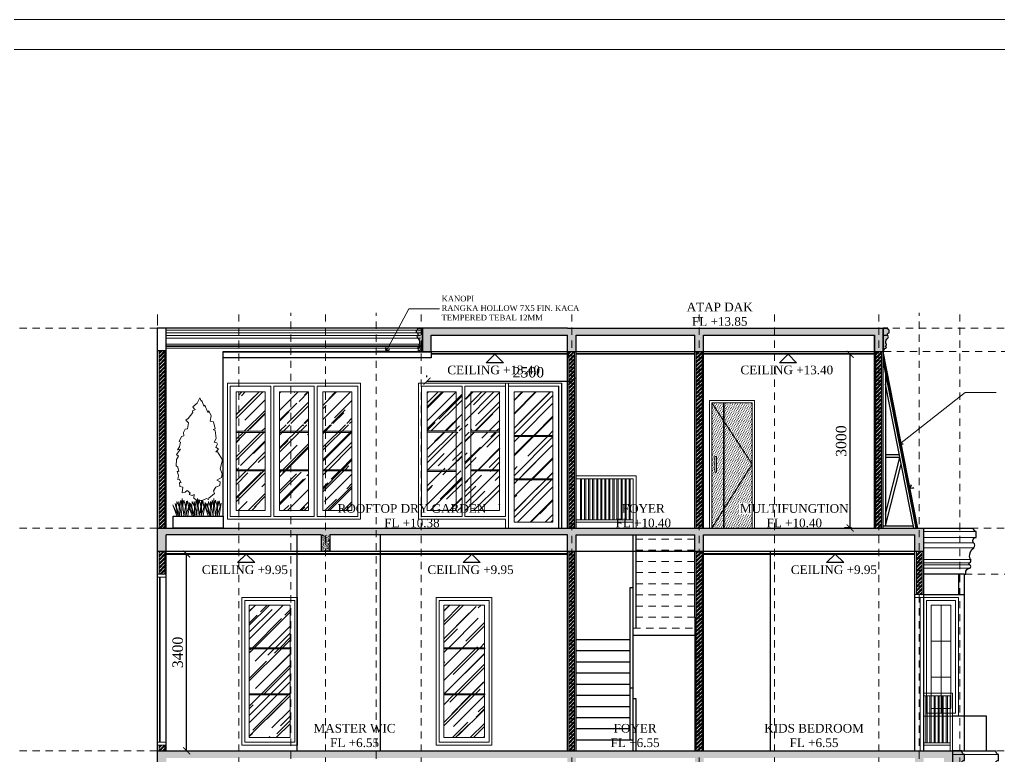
# Model space of a CAD drawing. Header units: millimetres. Extents: x -9564 to 494436, y -140371 to 4257.
# Drawn here: x 439.18 to 456.1, y 118.13 to 130.85 of the extents above; entities that cross this region are included whole.
import ezdxf
from ezdxf.enums import TextEntityAlignment as Align

# ---------------------------------------------------------------- set-up
doc = ezdxf.new("R2010")
doc.units = ezdxf.units.MM
doc.header["$MEASUREMENT"] = 0
for name, pattern in [('DASHED2', [0.375, 0.25, -0.125]), ('HIDDEN2', [0.1875, 0.125, -0.0625]), ('SLD-Solid', [0])]:
    doc.linetypes.add(name, pattern=pattern)
doc.layers.get('DEFPOINTS').update_dxf_attribs({"lineweight": 18})
for name, color, linetype, lineweight in [('09-Arsiran', 8, 'Continuous', 5), ('8', 8, 'Continuous', 5), ('AS', 8, 'HIDDEN2', 5), ('DIM', 1, 'Continuous', 5), ('Dimensi', 252, 'Continuous', 9), ('DINDING', 1, 'Continuous', 20), ('DOOR OPENING', 4, 'SLD-Solid', 5), ('Door Window', 1, 'Continuous', 9), ('LEGEND', 1, 'DASHED2', 50), ('XR-KOP A3_MOZART$0$A-TXTKOP', 3, 'Continuous', 5), ('XR-KOP A3_MOZART$0$KOP-A1$0$A-GRSKOP', 1, 'Continuous', 5)]:
    doc.layers.add(name, color=color, linetype=linetype, lineweight=lineweight)
doc.layers.add('garis tipis', color=251, linetype='Continuous')
doc.layers.add('TEXT', color=4, linetype='Continuous')
doc.styles.add('HAND', font='ROMAND.SHX', dxfattribs={"width": 0.8, "height": 250})
doc.styles.add('style1', font='times.ttf', dxfattribs={"height": 0.15})
doc.styles.add('style2', font='times.ttf', dxfattribs={"height": 0.18})
doc.styles.add('XR-KOP A3_MOZART$0$ROMAND', font='romand.shx', dxfattribs={"height": 2, "bigfont": 'bigfont.shx'})
doc.dimstyles.new('ISO-25', dxfattribs={"dimtxt": 0.18, "dimasz": 0.12, "dimexe": 0.1, "dimexo": 0.1, "dimgap": 0.0625, "dimtad": 1, "dimtoh": 1, "dimdec": 0, "dimlfac": 1000, "dimtxsty": 'style2', "dimblk": 'ARCHTICK', "dimcen": 0.15, "dimclrd": 1, "dimclre": 1, "dimclrt": 4, "dimadec": 0, "dimazin": 0, "dimtfac": 1, "dimtdec": 0, "dimtmove": 0, "dimatfit": 3, "dimldrblk": 'OBLIQUE', "dimfxl": 1, "dimarcsym": 0})
pattern_1 = [(95, (344.142103, -113.989553), (0.02801893, 0.023510676), [0.00381, -0.04191]), (40, (344.142103, -113.989553), (-0.0320036906, 0.022035346), [0.003048, -0.033528117]), (145.451445, (344.144438, -113.987594), (-0.0039847595, 0.0455460204), [0.003238002, -0.035618049]), (91.1842, (344.13492, -113.98237), (0.044282049, 0.032390683), [0.005715, -0.062865]), (141.635558, (344.13861, -113.97967), (-0.001417323, 0.068565353), [0.004857005, -0.053427122]), (36.18415, (344.13492, -113.98237), (-0.001417323, 0.068565353), [0.004571993, -0.050291946]), (66, (344.140307, -113.980573), (0.035903996, 0.00697903), [0.00381, -0.04191]), (11, (344.140307, -113.980573), (-0.017307985, 0.0347882386), [0.003048, -0.033528]), (116.451445, (344.1433, -113.97999), (0.0185960104, 0.0417672685), [0.003238002, -0.0356179875]), (82.5, (344.142103, -113.989553), (-0.0115210938, 0.0123946827), [0, -0.0331216, 0, -0.034036, 0, -0.033655]), (52.5, (344.142103, -113.989553), (-0.0047179455, 0.0236174), [0, -0.0194056, 0, -0.0323596, 0, -0.012827]), (12.5, (344.134093, -113.997564), (0.0199855726, 0.0183652391), [0, -0.0127, 0, -0.039624, 0, -0.052578]), (2.5, (344.1305, -114.001156), (0.017352781, 0.0245444786), [0, -0.01651, 0, -0.0263144, 0, -0.037338])]

# ---------------------------------------------------------------- blocks, each defined once
blk = doc.blocks.new('hsdh')
at = {"layer": 'XR-KOP A3_MOZART$0$KOP-A1$0$A-GRSKOP', "color": 0, "linetype": 'Continuous', "lineweight": 5}
blk.add_lwpolyline([(145480, 82601), (107945, 82601), (107945, 56197), (145480, 56197)], close=True, dxfattribs=at)
at = {"layer": 'XR-KOP A3_MOZART$0$KOP-A1$0$A-GRSKOP', "color": 5, "linetype": 'Continuous', "lineweight": 5}
blk.add_lwpolyline([(145017, 82138), (108409, 82138), (108409, 56660), (145017, 56660)], close=True, dxfattribs=at)
blk = doc.blocks.new('lis atas')
at = {"true_color": 0x636466}
h = blk.add_hatch(color=251, dxfattribs=at)
h.dxf.hatch_style = 1
h.paths.add_polyline_path([(90.703, 140.132), (90.716, 140.132), (90.716, 140.147, -0.36498), (90.749, 140.187, 0.74874), (90.75, 140.215, -0.675931), (90.749, 140.231, 0.42987), (90.759, 140.26, -0.123299), (90.749, 140.283, -0.24485), (90.786, 140.361, 0.438632), (90.784, 140.404, -0.621787), (90.806, 140.451), (90.806, 140.501, -0.319918), (90.782, 140.532), (90.703, 140.532)])
blk.add_lwpolyline([(90.703, 140.132), (90.716, 140.132), (90.716, 140.147, -0.36498), (90.749, 140.187, 0.741922), (90.75, 140.214, -0.66528), (90.749, 140.231, 0.438756), (90.759, 140.26, -0.123299), (90.749, 140.283, -0.24485), (90.786, 140.361, 0.438632), (90.784, 140.404, -0.621787), (90.806, 140.451), (90.806, 140.501, -0.319918), (90.782, 140.532), (90.703, 140.532)], format="xyb", close=True)
blk = doc.blocks.new('_ArchTick')
at = {"color": 0, "linetype": 'ByBlock', "const_width": 0.15}
blk.add_lwpolyline([(-0.5, -0.5), (0.5, 0.5)], dxfattribs=at)
blk = doc.blocks.new('*D193')
at = {"color": 1, "lineweight": -2, "transparency": 16777216}
for p, q in [((676.697, 167.301), (676.574, 167.301)), ((676.674, 164.301), (676.674, 167.301)), ((676.697, 164.301), (676.574, 164.301))]:
    blk.add_line(p, q, dxfattribs=at)
at = {"layer": 'DEFPOINTS', "color": 0, "transparency": 16777216}
for p in [(676.674, 167.301), (676.797, 167.301), (676.797, 164.301)]:
    blk.add_point(p, dxfattribs=at)
at = {"color": 1, "lineweight": -2, "transparency": 16777216, "xscale": 0.12, "yscale": 0.12, "zscale": 0.12}
for p, rotation in [((676.674, 167.301), 90), ((676.674, 164.301), 270)]:
    blk.add_blockref('_ArchTick', p, dxfattribs=dict(at, rotation=rotation))
at = {"color": 4, "transparency": 16777216, "insert": (676.52, 165.801), "char_height": 0.18, "attachment_point": 5, "rotation": 90, "style": 'style2'}
blk.add_mtext('3000', dxfattribs=at)
blk = doc.blocks.new('_Oblique')
at = {"color": 0, "linetype": 'ByBlock', "lineweight": -2}
blk.add_line((-0.5, -0.5), (0.5, 0.5), dxfattribs=at)
blk = doc.blocks.new('*D197')
at = {"color": 1, "lineweight": -2, "transparency": 16777216}
for p, q in [((662.235, 167.751), (661.647, 167.751)), ((661.747, 164.301), (661.747, 167.751)), ((662.235, 164.301), (661.647, 164.301))]:
    blk.add_line(p, q, dxfattribs=at)
at = {"layer": 'DEFPOINTS', "color": 0, "transparency": 16777216}
for p in [(661.747, 167.751), (662.335, 167.751), (662.335, 164.301)]:
    blk.add_point(p, dxfattribs=at)
at = {"color": 1, "lineweight": -2, "transparency": 16777216, "xscale": 0.12, "yscale": 0.12, "zscale": 0.12}
for p, rotation in [((661.747, 167.751), 90), ((661.747, 164.301), 270)]:
    blk.add_blockref('_ArchTick', p, dxfattribs=dict(at, rotation=rotation))
at = {"color": 4, "transparency": 16777216, "insert": (661.593, 166.026), "char_height": 0.18, "attachment_point": 5, "rotation": 90, "style": 'style2'}
blk.add_mtext('3450', dxfattribs=at)
blk = doc.blocks.new('*U121')
blk.add_lwpolyline([(-2.754, 191.699), (-6.78, 182.851), (-13.682, 176.953), (-11.956, 173.266), (-9.656, 172.529), (-14.257, 170.317), (-13.682, 167.368), (-21.733, 157.783), (-25.184, 154.834), (-21.158, 150.41), (-21.733, 147.461), (-22.884, 140.825), (-26.334, 140.087), (-29.21, 134.926), (-28.635, 129.028), (-32.661, 128.291), (-36.111, 120.18), (-34.386, 118.706), (-35.536, 111.333), (-38.987, 106.171), (-34.386, 107.646), (-40.712, 98.798), (-37.261, 95.849), (-40.712, 90.688), (-41.287, 80.366), (-38.412, 78.154), (-36.686, 70.781), (-39.562, 71.518), (-37.261, 64.145), (-38.412, 57.509), (-36.111, 58.247), (-33.236, 52.348), (-35.536, 53.086), (-34.961, 46.45), (-30.36, 44.975), (-31.51, 36.128), (-26.334, 36.865), (-23.459, 39.814), (-18.283, 36.128), (-20.008, 33.178), (-14.832, 31.704), (-11.956, 33.178), (-12.531, 27.28), (-6.205, 22.856), (-3.905, 24.331), (0.121, 22.856), (8.173, 26.543), (11.624, 25.068), (12.199, 27.28), (21.4, 34.653), (19.675, 39.077), (23.701, 44.975), (30.027, 47.924), (30.602, 53.823), (25.426, 56.772), (32.903, 61.196), (34.053, 67.094), (30.602, 75.205), (34.628, 89.951), (26.576, 103.222), (23.701, 103.222), (28.302, 107.646), (23.701, 110.595), (26.576, 115.756), (25.426, 117.968), (20.825, 118.706), (24.276, 124.604), (22.551, 137.876), (19.1, 139.35), (22.551, 140.825), (19.675, 151.884), (14.499, 153.359), (16.224, 162.207), (12.199, 170.317), (10.473, 167.368), (5.872, 179.165), (4.147, 177.69), (0.696, 187.275), (-0.454, 185.8)], close=True)
for points in [[(-6.813, 23.669), (-6.813, 11.669), (-8.627, 0)], [(0.387, 23.669), (-0.576, 13.271), (-0.576, 3.686), (0, 0)]]:
    blk.add_lwpolyline(points)
blk = doc.blocks.new('*D331')
at = {"color": 1, "lineweight": -2, "transparency": 16777216}
for p, q in [((665.219, 160.451), (665.219, 163.851)), ((665.264, 163.851), (665.319, 163.851)), ((665.264, 160.451), (665.319, 160.451))]:
    blk.add_line(p, q, dxfattribs=at)
at = {"layer": 'DEFPOINTS', "color": 0, "transparency": 16777216}
for p in [(665.164, 163.851), (665.219, 163.851), (665.164, 160.451)]:
    blk.add_point(p, dxfattribs=at)
at = {"color": 1, "lineweight": -2, "transparency": 16777216, "xscale": 0.12, "yscale": 0.12, "zscale": 0.12}
for p, rotation in [((665.219, 163.851), 90), ((665.219, 160.451), 270)]:
    blk.add_blockref('_ArchTick', p, dxfattribs=dict(at, rotation=rotation))
at = {"color": 4, "transparency": 16777216, "insert": (665.065, 162.151), "char_height": 0.18, "attachment_point": 5, "rotation": 90, "style": 'style2'}
blk.add_mtext('3400', dxfattribs=at)
blk = doc.blocks.new('lis 3')
at = {"true_color": 0x636466}
h = blk.add_hatch(color=251, dxfattribs=at)
h.dxf.hatch_style = 1
h.paths.add_polyline_path([(93.26, 135.846), (93.26, 135.946, -0.319918), (93.212, 136.009), (93.053, 136.009), (93.053, 135.209), (93.079, 135.209), (93.079, 135.238, -0.36498), (93.146, 135.317, 0.74874), (93.148, 135.373, -0.70461), (93.147, 135.407, 0.42104), (93.166, 135.463, -0.123299), (93.147, 135.51, -0.24485), (93.22, 135.667, 0.438632), (93.216, 135.752, -0.621787)])
blk.add_lwpolyline([(93.053, 135.209), (93.079, 135.209), (93.079, 135.238, -0.36498), (93.146, 135.317, 0.741922), (93.149, 135.373, -0.66528), (93.145, 135.406, 0.438756), (93.166, 135.463, -0.123299), (93.147, 135.51, -0.24485), (93.22, 135.667, 0.438632), (93.216, 135.752, -0.621787), (93.26, 135.846), (93.26, 135.946, -0.319918), (93.212, 136.009), (93.053, 136.009)], format="xyb", close=True)
blk = doc.blocks.new('HDRHRD')
at = {"layer": 'AS'}
for p, q in [((664.718, 150.089), (664.718, 168.018)), ((666.118, 150.089), (666.118, 168.018)), ((667.018, 149.515), (667.018, 168.018)), ((667.618, 150.089), (667.618, 168.018)), ((668.488, 149.515), (668.488, 168.018)), ((669.268, 150.089), (669.268, 168.018)), ((671.868, 150.089), (671.868, 168.018)), ((674.068, 150.089), (674.068, 168.018)), ((675.368, 150.089), (675.368, 168.018)), ((677.168, 150.089), (677.168, 168.018)), ((677.868, 149.515), (677.868, 168.018)), ((678.568, 150.089), (678.568, 168.018))]:
    blk.add_line(p, q, dxfattribs=at)
blk = doc.blocks.new('*D689')
at = {"color": 1, "lineweight": -2, "transparency": 16777216}
for p, q in [((669.368, 166.904), (669.368, 166.935)), ((669.368, 166.835), (671.868, 166.835)), ((671.868, 166.904), (671.868, 166.935))]:
    blk.add_line(p, q, dxfattribs=at)
at = {"layer": 'DEFPOINTS', "color": 0, "transparency": 16777216}
for p in [(669.368, 166.804), (671.868, 166.835), (671.868, 166.804)]:
    blk.add_point(p, dxfattribs=at)
at = {"color": 1, "lineweight": -2, "transparency": 16777216, "xscale": 0.12, "yscale": 0.12, "zscale": 0.12, "rotation": 180}
blk.add_blockref('_ArchTick', (669.368, 166.835), dxfattribs=at)
at = {"color": 1, "lineweight": -2, "transparency": 16777216, "xscale": 0.12, "yscale": 0.12, "zscale": 0.12}
blk.add_blockref('_ArchTick', (671.868, 166.835), dxfattribs=at)
at = {"color": 4, "transparency": 16777216, "insert": (671.118, 166.989), "char_height": 0.18, "attachment_point": 5, "style": 'style2'}
blk.add_mtext('2500', dxfattribs=at)
blk = doc.blocks.new('FJ')
at = {"layer": '09-Arsiran'}
h = blk.add_hatch(dxfattribs=at)
h.set_pattern_fill('AR-RROOF', color=256, scale=0.04, angle=45)
h.set_pattern_definition([(45, (-728.8448, -632.0377), (0.8621046, 2.29894557), [15.24, -2.032, 5.08, -1.016]), (45, (-728.2485, -630.723), (-1.6739197, 0.2370788), [3.048, -0.33528, 6.096, -0.762]), (45, (-729.0962, -631.06786), (3.25444482, 4.21712827), [8.128, -1.4224, 4.064, -1.016])])
h.paths.add_polyline_path([(795.086, 154.869), (792.686, 154.869), (792.686, 152.179), (795.086, 152.179)])
h.paths.add_polyline_path([(795.086, 152.099), (792.686, 152.099), (792.686, 149.496), (795.086, 149.496)])
h.paths.add_polyline_path([(795.086, 149.416), (792.686, 149.416), (792.686, 146.67), (795.086, 146.67)])
h = blk.add_hatch(dxfattribs=at)
h.set_pattern_fill('AR-RROOF', color=256, scale=0.04, angle=45)
h.set_pattern_definition([(45, (-729.6608, -632.0377), (0.8621046, 2.29894557), [15.24, -2.032, 5.08, -1.016]), (45, (-729.0645, -630.723), (-1.6739197, 0.2370788), [3.048, -0.33528, 6.096, -0.762]), (45, (-729.9122, -631.06786), (3.25444482, 4.21712827), [8.128, -1.4224, 4.064, -1.016])])
h.paths.add_polyline_path([(797.702, 154.869), (795.286, 154.869), (795.278, 152.179), (797.694, 152.179)])
h.paths.add_polyline_path([(797.702, 152.099), (795.286, 152.099), (795.286, 149.496), (797.702, 149.496)])
h.paths.add_polyline_path([(797.702, 149.416), (795.286, 149.416), (795.286, 146.67), (797.702, 146.67)])
h = blk.add_hatch(dxfattribs=at)
h.set_pattern_fill('AR-RROOF', color=256, scale=0.04, angle=45)
h.set_pattern_definition([(45, (156.3965, 77.2849), (0.8621046, 2.2989456), [15.24, -2.032, 5.08, -1.016]), (45, (156.9928, 78.5996), (-1.6739197, 0.2370788), [3.048, -0.33528, 6.096, -0.762]), (45, (156.1451, 78.2547), (3.2544448, 4.2171283), [8.128, -1.4224, 4.064, -1.016])])
h.paths.add_polyline_path([(801.366, 151.869), (801.366, 154.869), (798.686, 154.869), (798.686, 151.869)])
h.paths.add_polyline_path([(798.686, 151.789), (798.686, 148.869), (801.366, 148.869), (801.366, 151.789)])
h.paths.add_polyline_path([(801.366, 148.789), (798.686, 148.789), (798.686, 145.869), (801.366, 145.869)])
for p, q in [((793.934, 155.269), (793.166, 155.269)), ((794.518, 155.269), (793.934, 155.269)), ((798.086, 155.469), (798.086, 146.27)), ((801.966, 155.469), (798.086, 155.469)), ((798.086, 152.683), (798.086, 155.269)), ((798.286, 155.269), (798.286, 145.469)), ((801.766, 155.269), (798.286, 155.269)), ((798.086, 152.683), (798.086, 152.603)), ((798.086, 149.496), (798.086, 152.603)), ((792.686, 152.179), (794.686, 152.179)), ((794.686, 152.099), (792.686, 152.099)), ((795.686, 152.179), (797.686, 152.179)), ((797.686, 152.099), (795.686, 152.099)), ((798.686, 151.869), (801.366, 151.869)), ((801.366, 151.789), (798.686, 151.789)), ((792.686, 149.455), (794.686, 149.455)), ((794.686, 149.375), (792.686, 149.375)), ((795.686, 149.496), (797.686, 149.496)), ((797.686, 149.416), (795.686, 149.416)), ((798.086, 149.496), (798.086, 149.416)), ((798.086, 146.27), (798.086, 149.416)), ((798.686, 148.869), (801.366, 148.869)), ((801.366, 148.789), (798.686, 148.789)), ((798.086, 146.07), (798.086, 145.469))]:
    blk.add_line(p, q)
for points in [[(792.086, 155.469), (798.286, 155.469), (798.286, 146.07)], [(792.086, 155.469), (792.086, 146.07)], [(798.086, 146.07), (792.086, 146.07)]]:
    blk.add_lwpolyline(points)
for points in [[(792.286, 155.269), (795.086, 155.269), (795.086, 146.27), (792.286, 146.27)], [(795.286, 155.269), (798.086, 155.269), (798.086, 146.27), (795.286, 146.27)], [(798.286, 155.269), (801.766, 155.269), (801.766, 145.469), (798.286, 145.469)], [(798.686, 154.869), (801.366, 154.869), (801.366, 145.869), (798.686, 145.869)]]:
    blk.add_lwpolyline(points, close=True)
at = {"layer": 'Door Window'}
for points in [[(792.686, 154.869), (794.686, 154.869), (794.686, 146.67), (792.686, 146.67)], [(795.686, 154.869), (797.686, 154.869), (797.686, 146.67), (795.686, 146.67)]]:
    blk.add_lwpolyline(points, close=True, dxfattribs=at)
blk = doc.blocks.new('CFH')
at = {"layer": '09-Arsiran'}
h = blk.add_hatch(dxfattribs=at)
h.set_pattern_fill('AR-RROOF', color=256, scale=0.04, angle=45)
h.set_pattern_definition([(45, (-706.8347, -632.0377), (0.8621046, 2.29894557), [15.24, -2.032, 5.08, -1.016]), (45, (-706.2384, -630.723), (-1.6739197, 0.2370788), [3.048, -0.33528, 6.096, -0.762]), (45, (-707.08613, -631.06786), (3.25444482, 4.21712827), [8.128, -1.4224, 4.064, -1.016])])
h.paths.add_polyline_path([(808.264, 152.15), (810.264, 152.15), (810.264, 154.869), (808.264, 154.869)])
h.paths.add_polyline_path([(808.264, 152.07), (808.264, 149.496), (810.264, 149.496), (810.264, 152.07)])
h.paths.add_polyline_path([(810.264, 149.416), (808.264, 149.416), (808.264, 146.67), (810.264, 146.67)])
h = blk.add_hatch(dxfattribs=at)
h.set_pattern_fill('AR-RROOF', color=256, scale=0.04, angle=45)
h.set_pattern_definition([(45, (-707.2657, -632.0377), (0.8621046, 2.29894557), [15.24, -2.032, 5.08, -1.016]), (45, (-706.6694, -630.723), (-1.6739197, 0.2370788), [3.048, -0.33528, 6.096, -0.762]), (45, (-707.51713, -631.06786), (3.25444482, 4.21712827), [8.128, -1.4224, 4.064, -1.016])])
h.paths.add_polyline_path([(813.272, 154.869), (811.268, 154.869), (811.261, 152.683), (813.265, 152.683)])
h.paths.add_polyline_path([(813.265, 152.603), (811.264, 152.603), (811.264, 149.496), (813.265, 149.496)])
h.paths.add_polyline_path([(813.265, 149.416), (811.264, 149.416), (811.264, 146.67), (813.265, 146.67)])
h = blk.add_hatch(dxfattribs=at)
h.set_pattern_fill('AR-RROOF', color=256, scale=0.04, angle=45)
h.set_pattern_definition([(45, (-707.2667, -632.0377), (0.8621046, 2.29894557), [15.24, -2.032, 5.08, -1.016]), (45, (-706.6704, -630.723), (-1.6739197, 0.2370788), [3.048, -0.33528, 6.096, -0.762]), (45, (-707.51813, -631.06786), (3.25444482, 4.21712827), [8.128, -1.4224, 4.064, -1.016])])
h.paths.add_polyline_path([(816.26, 154.869), (814.256, 154.869), (814.264, 152.683), (816.268, 152.683)])
h.paths.add_polyline_path([(816.264, 152.603), (814.264, 152.603), (814.264, 149.496), (816.264, 149.496)])
h.paths.add_polyline_path([(816.264, 149.416), (814.264, 149.416), (814.264, 146.67), (816.264, 146.67)])
for p, q in [((815.712, 155.269), (814.744, 155.269)), ((816.096, 155.269), (815.712, 155.269)), ((808.264, 152.15), (810.264, 152.15)), ((810.264, 152.07), (808.264, 152.07)), ((811.264, 152.15), (813.264, 152.15)), ((813.264, 152.07), (811.264, 152.07)), ((814.264, 152.15), (816.264, 152.15)), ((816.264, 152.07), (814.264, 152.07)), ((808.264, 149.496), (810.264, 149.496)), ((810.264, 149.416), (808.264, 149.416)), ((811.264, 149.496), (813.264, 149.496)), ((813.264, 149.416), (811.264, 149.416)), ((814.264, 149.496), (816.264, 149.496)), ((816.264, 149.416), (814.264, 149.416))]:
    blk.add_line(p, q)
for points in [[(816.864, 146.07), (807.664, 146.07), (807.664, 155.469), (816.864, 155.469)], [(807.864, 155.269), (810.664, 155.269), (810.664, 146.27), (807.864, 146.27)], [(810.864, 155.269), (813.664, 155.269), (813.664, 146.27), (810.864, 146.27)], [(813.864, 155.269), (816.664, 155.269), (816.664, 146.27), (813.864, 146.27)]]:
    blk.add_lwpolyline(points, close=True)
at = {"layer": 'Door Window'}
for points in [[(808.264, 154.869), (810.264, 154.869), (810.264, 146.67), (808.264, 146.67)], [(811.264, 154.869), (813.264, 154.869), (813.264, 146.67), (811.264, 146.67)], [(814.264, 154.869), (816.264, 154.869), (816.264, 146.67), (814.264, 146.67)]]:
    blk.add_lwpolyline(points, close=True, dxfattribs=at)
blk = doc.blocks.new('A$C2a879c63')
h = blk.add_hatch()
h.set_pattern_fill('ANSI32', color=8, scale=0.005)
h.set_pattern_definition([(45, (344.142103, -113.989553), (-0.03367596, 0.03367596), []), (45, (344.164554, -113.989553), (-0.03367596, 0.03367596), [])])
h.paths.add_polyline_path([(482.9801, 23.8154), (482.8801, 23.8154), (482.8801, 20.7654), (482.9801, 20.7654)])
h.paths.add_polyline_path([(479.8801, 23.8154), (479.7801, 23.8154), (479.7801, 20.7654), (479.8801, 20.7654)])
h.paths.add_polyline_path([(477.6801, 23.8154), (477.5801, 23.8154), (477.5801, 20.7654), (477.6801, 20.7654)])
h.paths.add_polyline_path([(483.6801, 20.3654), (483.5801, 20.3654), (483.5801, 19.6154), (483.6801, 19.6154)])
h.paths.add_polyline_path([(479.8801, 20.3654), (479.7801, 20.3654), (479.7801, 16.9154), (479.8801, 16.9154)])
h.paths.add_polyline_path([(477.6801, 20.3654), (477.5801, 20.3654), (477.5801, 16.9154), (477.6801, 16.9154)])
h.paths.add_polyline_path([(470.6051, 12.5654), (470.5051, 12.5654), (470.5051, 10.3654), (470.6051, 10.3654)])
h.paths.add_polyline_path([(474.3001, 12.5654), (474.2001, 12.5654), (474.2001, 10.4454), (474.3001, 10.4454)])
h.paths.add_polyline_path([(477.6801, 16.3654), (477.5801, 16.3654), (477.5801, 13.0654), (477.6801, 13.0654)])
h.paths.add_polyline_path([(470.6051, 23.8227), (470.5051, 23.8227), (470.5051, 20.7654), (470.6051, 20.7654)])
h.paths.add_polyline_path([(470.6051, 17.0154), (470.5051, 17.0154), (470.5051, 16.9154), (470.6051, 16.9154)])
h.paths.add_polyline_path([(470.5051, 19.9654), (470.6051, 19.9654), (470.6051, 20.3654), (470.5051, 20.3654)])
h.paths.add_polyline_path([(470.5051, 16.1154), (470.6051, 16.1154), (470.6051, 16.4154), (470.5051, 16.4154)])
h.paths.add_polyline_path([(483.5801, 15.7654), (483.6801, 15.7654), (483.6801, 16.4154), (483.5801, 16.4154)])
h = blk.add_hatch()
h.set_pattern_fill('DOTS', color=8, scale=0.02, angle=45)
h.set_pattern_definition([(45, (-194.23794, -143.535144), (-0.0112253202, 0.0336759605), [0, -0.03175])])
h.paths.add_polyline_path([(480.2501, 22.6669), (480.0501, 22.9254), (480.0501, 20.7654), (480.2501, 21.0337)])
h.paths.add_polyline_path([(480.1301, 21.7279), (480.1001, 21.7279), (480.1001, 22.0029), (480.1301, 22.0029)], flags=16)
h.paths.add_polyline_path([(480.2501, 21.0337), (480.0501, 20.7654), (480.2501, 20.7654)], flags=17)
h.paths.add_polyline_path([(480.2501, 22.9254), (480.0501, 22.9254), (480.2501, 22.6669)], flags=17)
h.paths.add_polyline_path([(480.7451, 22.9254), (480.7451, 22.027), (480.2601, 22.654), (480.2601, 22.9254)])
h.paths.add_polyline_path([(480.7451, 21.6977), (480.7451, 20.7654), (480.2601, 20.7654), (480.2601, 21.0471)])
h.paths.add_polyline_path([(480.7451, 22.027), (480.7451, 21.6977), (480.2601, 21.0471), (480.2601, 22.654)])
at = {"layer": 'DIM', "true_color": 0x636466}
h = blk.add_hatch(dxfattribs=at)
h.set_pattern_fill('AR-CONC', color=251, scale=0.0002, angle=45)
h.set_pattern_definition(pattern_1)
h.paths.add_polyline_path([(482.8551, 24.0954), (482.8551, 23.8154), (483.0051, 23.8154), (483.0051, 24.2154), (475.0551, 24.2154), (475.0551, 23.8154), (475.2051, 23.8154), (475.2051, 24.0954), (477.5551, 24.0954), (477.5551, 23.8154), (477.7051, 23.8154), (477.7051, 24.0954), (479.7551, 24.0954), (479.7551, 23.8154), (479.9051, 23.8154), (479.9051, 24.0954)])
h = blk.add_hatch(dxfattribs=at)
h.set_pattern_fill('AR-CONC', color=251, scale=0.0002, angle=45)
h.set_pattern_definition(pattern_1)
h.paths.add_polyline_path([(483.7051, 20.7654), (470.4801, 20.7654), (470.4801, 20.3654), (470.6301, 20.3654), (470.6301, 20.6454), (477.5551, 20.6454), (477.5551, 20.3654), (477.7051, 20.3654), (477.7051, 20.6454), (479.7551, 20.6454), (479.7551, 20.3654), (479.9051, 20.3654), (479.9051, 20.6454), (483.5551, 20.6454), (483.5551, 20.3654), (483.7051, 20.3654)])
h = blk.add_hatch(dxfattribs=at)
h.set_pattern_fill('AR-CONC', color=251, scale=0.0002, angle=45)
h.set_pattern_definition([(95, (-194.23794, -143.535144), (0.0280189301, 0.0235106759), [0.00381, -0.04191]), (40, (-194.23794, -143.535144), (-0.0320036906, 0.0220353457), [0.003048, -0.0335281168]), (145.4514447, (-194.235604, -143.533185), (-0.0039847595, 0.0455460204), [0.0032380018, -0.035618049]), (91.1842, (-194.245123, -143.52796), (0.0442820486, 0.0323906826), [0.005715, -0.062865]), (141.635558, (-194.241433, -143.52526), (-0.0014173235, 0.0685653527), [0.0048570046, -0.0534271216]), (36.184151, (-194.245123, -143.52796), (-0.0014173235, 0.0685653527), [0.0045719934, -0.0502919464]), (66, (-194.239735, -143.526164), (0.0359039959, 0.0069790298), [0.00381, -0.04191]), (11, (-194.239735, -143.526164), (-0.0173079853, 0.0347882386), [0.003048, -0.033528]), (116.451445, (-194.236743, -143.525582), (0.0185960104, 0.0417672685), [0.0032380018, -0.0356179875]), (82.5, (-194.237939, -143.535144), (-0.01152109381, 0.01239468273), [0, -0.0331216, 0, -0.034036, 0, -0.033655]), (52.5, (-194.237939, -143.535144), (-0.00471794546, 0.02361740005), [0, -0.0194056, 0, -0.0323596, 0, -0.012827]), (12.5, (-194.245949, -143.543155), (0.0199855726, 0.01836523912), [0, -0.0127, 0, -0.039624, 0, -0.052578]), (2.5, (-194.24954, -143.546747), (0.0173527809, 0.0245444786), [0, -0.01651, 0, -0.0263144, 0, -0.037338])])
h.paths.add_polyline_path([(473.4551, 20.6454), (473.3801, 20.6454), (473.3801, 20.3654), (473.4551, 20.3654)])
h.paths.add_polyline_path([(473.3801, 20.6454), (473.3051, 20.6454), (473.3051, 20.3654), (473.3801, 20.3654)])
h = blk.add_hatch(dxfattribs=at)
h.set_pattern_fill('AR-CONC', color=251, scale=0.0002, angle=45)
h.set_pattern_definition(pattern_1)
h.paths.add_polyline_path([(483.6444, 16.9154), (470.4801, 16.9154), (470.4801, 16.4154), (470.6301, 16.4154), (470.6301, 16.7954), (477.5551, 16.7954), (477.5551, 16.4154), (477.7051, 16.4154), (477.7051, 16.7954), (479.7551, 16.7954), (479.7551, 16.4154), (479.9051, 16.4154), (479.9051, 16.7954), (483.5551, 16.7954), (483.5551, 16.4154), (483.7051, 16.4154), (483.7051, 16.7954), (484.0551, 16.7954), (484.0551, 16.4154), (484.1301, 16.4154), (484.1301, 16.1154), (484.2051, 16.1154), (484.2051, 16.9154), (483.7051, 16.9154)])
at = {"layer": 'DOOR OPENING', "linetype": 'Continuous', "transparency": 33554687}
h = blk.add_hatch(dxfattribs=at)
h.set_pattern_fill('AR-RROOF', color=8, scale=0.01, angle=45)
h.set_pattern_definition([(45, (-194.23794, -143.53514), (0.21552615, 0.57473639), [3.81, -0.508, 1.27, -0.254]), (45, (-194.08887, -143.20647), (-0.41847994, 0.05926969), [0.762, -0.08382, 1.524, -0.1905]), (45, (-194.3008, -143.29268), (0.813611205, 1.05428207), [2.032, -0.3556, 1.016, -0.254])])
h.paths.add_polyline_path([(472.0626, 19.4352), (472.0626, 18.6988), (472.6316, 18.6988), (472.7666, 18.6988), (472.7666, 19.4352)])
h.paths.add_polyline_path([(472.0626, 18.6788), (472.0626, 17.9021), (472.6316, 17.9021), (472.7666, 17.9021), (472.7666, 18.6788), (472.6316, 18.6788)])
h.paths.add_polyline_path([(472.0626, 17.8821), (472.0626, 17.1454), (472.7666, 17.1454), (472.7666, 17.8821), (472.6316, 17.8821)])
h = blk.add_hatch(dxfattribs=at)
h.set_pattern_fill('AR-RROOF', color=8, scale=0.01, angle=45)
h.set_pattern_definition([(45, (97.01386, -181.2614), (0.21552615, 0.57473639), [3.81, -0.508, 1.27, -0.254]), (45, (97.16293, -180.9327), (-0.41847994, 0.0592697), [0.762, -0.08382, 1.524, -0.1905]), (45, (96.951, -181.01893), (0.813611205, 1.05428207), [2.032, -0.3556, 1.016, -0.254])])
h.paths.add_polyline_path([(475.4186, 19.4352), (475.4186, 18.6988), (475.9876, 18.6988), (476.1226, 18.6988), (476.1226, 19.4352)])
h.paths.add_polyline_path([(475.4186, 18.6788), (475.4186, 17.9021), (475.9876, 17.9021), (476.1226, 17.9021), (476.1226, 18.6788), (475.9876, 18.6788)])
h.paths.add_polyline_path([(475.4186, 17.8821), (475.4186, 17.1454), (476.1226, 17.1454), (476.1226, 17.8821), (475.9876, 17.8821)])
for p, q in [((470.4801, 9.8054), (470.4801, 24.2154)), ((477.5551, 24.2154), (470.4801, 24.2154)), ((470.6301, 20.7654), (470.6301, 24.2154)), ((475.0551, 23.8154), (475.0551, 24.2154)), ((477.5551, 24.2154), (483.0844, 24.2154)), ((483.0051, 20.7654), (483.0051, 24.2154)), ((475.2051, 24.0954), (477.5576, 24.0954)), ((475.2051, 23.8154), (475.2051, 24.0954)), ((477.5551, 20.7654), (477.5551, 24.0954)), ((477.7051, 20.7654), (477.7051, 24.0954)), ((477.7051, 24.0954), (479.7551, 24.0954)), ((479.7551, 20.7654), (479.7551, 24.0954)), ((479.9051, 20.7654), (479.9051, 24.0954)), ((479.9051, 24.0954), (482.8551, 24.0954)), ((482.8551, 20.7654), (482.8551, 24.0954)), ((482.8551, 24.0954), (482.8551, 20.7654)), ((483.0051, 24.0954), (483.0816, 24.0954)), ((483.0051, 24.0954), (483.0816, 24.0954)), ((470.6301, 23.8227), (470.4801, 23.8227)), ((471.6112, 23.8154), (475.2051, 23.8154)), ((471.6112, 23.7054), (471.6112, 23.8154)), ((471.6112, 20.9707), (471.6112, 23.8154)), ((471.6112, 23.8054), (473.498, 23.8054)), ((475.2051, 23.7054), (471.6112, 23.7054)), ((473.498, 23.8054), (475.2051, 23.8054)), ((474.4207, 23.8154), (474.2707, 23.8154)), ((475.0551, 23.8154), (475.2051, 23.8154)), ((475.0551, 23.8154), (480.5051, 23.8154)), ((475.2051, 23.8154), (475.2051, 23.7054)), ((477.5551, 23.7654), (475.2051, 23.7654)), ((477.5551, 23.8154), (483.0051, 23.8154)), ((477.5551, 23.8154), (477.5551, 23.7054)), ((479.7551, 23.7654), (477.7051, 23.7654)), ((482.8551, 23.7654), (479.9051, 23.7654)), ((483.6051, 20.7654), (483.0051, 23.8154)), ((483.5949, 20.7654), (483.0051, 23.7636)), ((483.5745, 20.7654), (483.0051, 23.66)), ((483.0451, 23.4567), (483.0451, 20.8054)), ((477.4051, 20.7654), (477.4051, 23.2154)), ((477.4551, 23.2654), (477.4551, 20.7654)), ((483.5337, 20.7654), (483.0451, 23.2494)), ((483.2846, 22.0318), (483.0451, 22.0318)), ((483.0451, 21.0071), (483.2944, 21.9818)), ((483.2944, 21.9818), (483.0451, 21.9818)), ((483.0451, 20.8054), (483.3169, 21.8677)), ((470.4801, 20.7654), (484.4051, 20.7654)), ((470.6301, 16.9154), (470.6301, 20.6454)), ((473.3051, 20.6454), (470.6301, 20.6454)), ((472.8901, 16.9154), (472.8901, 20.6454)), ((472.8901, 16.9154), (472.8901, 20.6454)), ((473.3051, 20.6454), (473.3051, 20.3654)), ((477.5551, 20.6454), (473.4551, 20.6454)), ((473.4551, 20.6454), (473.4551, 20.3654)), ((474.3301, 16.9154), (474.3301, 20.6454)), ((474.3301, 16.9154), (474.3301, 20.6454)), ((477.5551, 16.9154), (477.5551, 20.6454)), ((477.7051, 18.5279), (477.7051, 20.6454)), ((477.7051, 20.6454), (479.7551, 20.6454)), ((478.6901, 18.8404), (478.6901, 20.6454)), ((478.7401, 19.0329), (478.7401, 20.6454)), ((479.7551, 19.2254), (479.7551, 20.6454)), ((479.9051, 16.9154), (479.9051, 20.6454)), ((479.9051, 20.6454), (483.5551, 20.6454)), ((483.0051, 20.8054), (483.5258, 20.8054)), ((483.5551, 20.3654), (483.5551, 20.6454)), ((483.7051, 20.7654), (483.7051, 16.9154)), ((484.4054, 20.7654), (484.5641, 20.7654)), ((470.4801, 20.3654), (474.3301, 20.3654)), ((470.6301, 20.3154), (477.5551, 20.3154)), ((474.3301, 20.3654), (477.7051, 20.3654)), ((477.7051, 20.3654), (483.7051, 20.3654)), ((479.9051, 20.3154), (483.5551, 20.3154)), ((481.0551, 20.3654), (481.0551, 16.9154)), ((483.5551, 16.9154), (483.5551, 20.3654)), ((484.4054, 19.9654), (483.7051, 19.9654)), ((484.3051, 19.9654), (484.3051, 19.6154)), ((484.4051, 19.9654), (484.4051, 17.4154)), ((478.6401, 17.1079), (478.6401, 19.7404)), ((478.6401, 19.7404), (478.6901, 19.7404)), ((483.7051, 19.6154), (484.4051, 19.6154)), ((479.7551, 19.2254), (479.7551, 16.9154)), ((477.7051, 18.8404), (478.6401, 18.8404)), ((478.6901, 18.9129), (479.7601, 18.9129)), ((478.6901, 18.5279), (478.6901, 18.8404)), ((475.4186, 18.6988), (475.4186, 18.6788)), ((475.4186, 18.6988), (475.9876, 18.6988)), ((475.9876, 18.6788), (475.4186, 18.6788)), ((475.9876, 18.6988), (476.1226, 18.6988)), ((476.1226, 18.6788), (475.9876, 18.6788)), ((476.1226, 18.6988), (476.1226, 18.6788)), ((477.7051, 18.6479), (477.7051, 18.6479)), ((477.7051, 18.6479), (478.6401, 18.6479)), ((477.7051, 16.9154), (477.7051, 18.5279)), ((477.7051, 18.5279), (477.7051, 18.5279)), ((477.7051, 18.4554), (478.6401, 18.4554)), ((478.6901, 16.9154), (478.6901, 18.5279)), ((477.7051, 18.2629), (478.6401, 18.2629)), ((477.7051, 18.0704), (478.6401, 18.0704)), ((478.6401, 17.1079), (478.6401, 18.0079)), ((478.6401, 18.0079), (478.6901, 18.0079)), ((475.4186, 17.9021), (475.4186, 17.8821)), ((475.4186, 17.9021), (475.9876, 17.9021)), ((475.9876, 17.8821), (475.4186, 17.8821)), ((475.9876, 17.9021), (476.1226, 17.9021)), ((476.1226, 17.8821), (475.9876, 17.8821)), ((476.1226, 17.9021), (476.1226, 17.8821)), ((477.7051, 17.8779), (478.6401, 17.8779)), ((478.6901, 16.9154), (478.6901, 17.8154)), ((478.7401, 17.8154), (478.6901, 17.8154)), ((478.7401, 16.9154), (478.7401, 17.8154)), ((477.7051, 17.6854), (478.6401, 17.6854)), ((477.7051, 17.4929), (478.6401, 17.4929)), ((484.4051, 17.5154), (484.2051, 17.5154)), ((484.7926, 17.5154), (484.4051, 17.5154)), ((484.7926, 16.9154), (484.7926, 17.5154)), ((477.7051, 17.3004), (478.6401, 17.3004)), ((484.4051, 17.4154), (484.4051, 16.9154)), ((477.7051, 17.1079), (478.6901, 17.1079)), ((470.4801, 16.9154), (484.3926, 16.9154)), ((483.7051, 16.9154), (484.2051, 16.9154)), ((484.2051, 16.9154), (484.2051, 16.1154)), ((484.3926, 16.9154), (484.7926, 16.9154)), ((484.7926, 16.9154), (484.9513, 16.9154))]:
    blk.add_line(p, q)
for points in [[(476.3025, 23.7654), (476.4505, 23.6174), (476.1545, 23.6174), (476.3025, 23.7654)], [(481.3638, 23.7654), (481.5118, 23.6174), (481.2158, 23.6174), (481.3638, 23.7654)], [(472.0073, 20.3154), (472.1553, 20.1674), (471.8593, 20.1674), (472.0073, 20.3154)], [(475.9031, 20.3154), (476.0511, 20.1674), (475.7551, 20.1674), (475.9031, 20.3154)], [(482.1772, 20.3154), (482.3252, 20.1674), (482.0292, 20.1674), (482.1772, 20.3154)]]:
    blk.add_lwpolyline(points)
blk.add_lwpolyline([(471.6112, 20.7654), (470.7456, 20.7654), (470.7456, 20.9707), (471.6112, 20.9707)], close=True)
for points in [[(484.4054, 19.9654), (484.4316, 19.9654), (484.4316, 19.9946, -0.3649803), (484.4982, 20.0737, 0.7419223), (484.5008, 20.1295, -0.6652802), (484.4973, 20.1625, 0.4387565), (484.5177, 20.2201, -0.1232988), (484.4988, 20.2669, -0.2448505), (484.5725, 20.4234, 0.4386321), (484.5678, 20.5088, -0.6217872), (484.6117, 20.6029), (484.6117, 20.7029, -0.3199175), (484.5641, 20.7654)], [(484.7926, 16.1154), (484.8188, 16.1154), (484.8188, 16.1446, -0.3649803), (484.8854, 16.2237, 0.7419223), (484.888, 16.2795, -0.6652802), (484.8845, 16.3125, 0.4387565), (484.9049, 16.3701, -0.1232988), (484.886, 16.4169, -0.2448505), (484.9597, 16.5734, 0.4386321), (484.955, 16.6588, -0.6217872), (484.9989, 16.7529), (484.9989, 16.8529, -0.3199175), (484.9513, 16.9154)]]:
    blk.add_lwpolyline(points, format="xyb")
at = {"layer": '09-Arsiran'}
for p, q in [((470.6258, 24.0444), (475.021, 24.0444)), ((470.6282, 24.0871), (475.021, 24.0871)), ((470.6301, 24.1842), (475.021, 24.1842)), ((470.6301, 24.1342), (475.021, 24.1342)), ((470.6301, 23.9428), (475.021, 23.9428)), ((470.6301, 23.914), (475.021, 23.914)), ((470.6301, 23.8975), (475.021, 23.8975)), ((470.6301, 23.8695), (475.021, 23.8695)), ((478.7001, 21.6654), (477.7051, 21.6654)), ((478.7401, 21.6654), (478.6901, 21.6654)), ((478.7401, 20.7654), (478.7401, 21.6654)), ((478.6901, 21.6154), (477.7051, 21.6154)), ((477.7801, 20.9054), (477.7801, 21.6154)), ((477.8001, 20.9054), (477.8001, 21.6154)), ((477.8501, 20.9054), (477.8501, 21.6154)), ((477.8701, 20.9054), (477.8701, 21.6154)), ((477.9201, 20.9054), (477.9201, 21.6154)), ((477.9401, 20.9054), (477.9401, 21.6154)), ((477.9901, 20.9054), (477.9901, 21.6154)), ((478.0101, 20.9054), (478.0101, 21.6154)), ((478.0601, 20.9054), (478.0601, 21.6154)), ((478.0801, 20.9054), (478.0801, 21.6154)), ((478.1301, 20.9054), (478.1301, 21.6154)), ((478.1501, 20.9054), (478.1501, 21.6154)), ((478.2001, 20.9054), (478.2001, 21.6154)), ((478.2201, 20.9054), (478.2201, 21.6154)), ((478.2701, 20.9054), (478.2701, 21.6154)), ((478.2901, 20.9054), (478.2901, 21.6154)), ((478.3401, 20.9054), (478.3401, 21.6154)), ((478.3601, 20.9054), (478.3601, 21.6154)), ((478.4101, 20.9054), (478.4101, 21.6154)), ((478.4301, 20.9054), (478.4301, 21.6154)), ((478.4801, 20.9054), (478.4801, 21.6154)), ((478.5001, 20.9054), (478.5001, 21.6154)), ((478.5501, 20.9054), (478.5501, 21.6154)), ((478.5701, 20.9054), (478.5701, 21.6154)), ((478.6201, 20.9054), (478.6201, 21.6154)), ((478.6401, 20.9054), (478.6401, 21.6154)), ((478.6901, 20.7654), (478.6901, 21.6154)), ((478.6901, 20.9054), (477.7051, 20.9054)), ((478.6901, 20.8654), (477.7051, 20.8654)), ((484.6117, 20.7029), (483.7051, 20.7029)), ((484.6117, 20.6029), (483.7051, 20.6029)), ((484.5678, 20.5088), (483.7051, 20.5088)), ((484.5725, 20.4234), (483.7051, 20.4234)), ((484.5177, 20.2201), (483.7051, 20.2201)), ((484.4973, 20.1625), (483.7051, 20.1625)), ((484.5008, 20.1295), (483.7051, 20.1295)), ((484.4982, 20.0737), (483.7051, 20.0737)), ((483.7051, 19.5654), (484.3051, 19.5654)), ((484.3051, 19.5654), (484.3051, 17.5154)), ((484.0051, 19.4354), (484.0051, 17.5654)), ((483.8351, 18.8121), (484.1751, 18.8121)), ((483.8351, 18.1888), (484.1751, 18.1888)), ((484.1651, 17.9154), (483.7051, 17.9154)), ((484.1651, 17.8654), (483.7051, 17.8654)), ((483.8151, 17.0554), (483.8151, 17.8654)), ((483.8351, 17.0554), (483.8351, 17.8654)), ((483.8851, 17.0554), (483.8851, 17.8654)), ((483.9051, 17.0554), (483.9051, 17.8654)), ((483.9551, 17.0554), (483.9551, 17.8654)), ((483.9751, 17.0554), (483.9751, 17.8654)), ((484.0251, 17.0554), (484.0251, 17.8654)), ((484.0451, 17.0554), (484.0451, 17.8654)), ((484.0951, 17.0554), (484.0951, 17.8654)), ((484.1151, 17.0554), (484.1151, 17.8654)), ((484.2051, 17.9154), (484.1651, 17.9154)), ((484.1651, 17.8654), (484.1651, 16.9154)), ((484.1651, 17.0554), (484.1651, 17.8654)), ((484.2051, 16.9154), (484.2051, 17.9154)), ((484.1651, 17.0554), (483.7051, 17.0554)), ((484.1651, 17.0154), (483.7051, 17.0154)), ((484.1651, 16.9154), (484.1651, 17.0154)), ((484.9989, 16.8529), (484.2051, 16.8529))]:
    blk.add_line(p, q, dxfattribs=at)
for points in [[(484.3051, 17.5154), (483.7051, 17.5154), (483.7051, 19.5654), (484.3051, 19.5654)], [(484.2551, 17.5654), (483.7551, 17.5654), (483.7551, 19.5154), (484.2551, 19.5154)], [(484.1751, 17.6454), (483.8351, 17.6454), (483.8351, 19.4354), (484.1751, 19.4354)]]:
    blk.add_lwpolyline(points, close=True, dxfattribs=at)
at = {"layer": '8'}
for p, q in [((474.4225, 23.8054), (474.8153, 24.5529)), ((474.8153, 24.5529), (475.3468, 24.5529)), ((474.4225, 23.8054), (474.4162, 23.8819)), ((474.4162, 23.8819), (474.4292, 23.876)), ((474.4292, 23.876), (474.4225, 23.8054)), ((474.9787, 23.8154), (474.9723, 23.8919)), ((474.9723, 23.8919), (474.9853, 23.886)), ((474.9853, 23.886), (474.9787, 23.8154)), ((475.0331, 23.8609), (474.9787, 23.8154)), ((474.9787, 23.8154), (475.0453, 23.8536)), ((475.0453, 23.8536), (475.0331, 23.8609)), ((470.5051, 20.7654), (470.5051, 23.8227)), ((470.6051, 20.7654), (470.6051, 23.8227)), ((474.4769, 23.8509), (474.4225, 23.8054)), ((474.4225, 23.8054), (474.4892, 23.8436)), ((474.4892, 23.8436), (474.4769, 23.8509)), ((477.5801, 20.7654), (477.5801, 23.8154)), ((477.6801, 20.7654), (477.6801, 23.8154)), ((479.7801, 20.7654), (479.7801, 23.8154)), ((479.8801, 20.7654), (479.8801, 23.8154)), ((482.8801, 23.8154), (482.8801, 20.7654)), ((482.9801, 23.8154), (482.9801, 20.7654)), ((483.2898, 22.2127), (484.4248, 23.1063)), ((484.4248, 23.1063), (484.9562, 23.1063)), ((483.2898, 22.2127), (483.303, 22.275)), ((483.3141, 22.2671), (483.2898, 22.2127)), ((483.3476, 22.227), (483.2898, 22.2127)), ((483.2898, 22.2127), (483.3534, 22.2146)), ((483.303, 22.275), (483.3141, 22.2671)), ((483.3534, 22.2146), (483.3476, 22.227)), ((483.4704, 21.45), (483.4836, 21.5123)), ((483.4948, 21.5044), (483.4704, 21.45)), ((483.4836, 21.5123), (483.4948, 21.5044)), ((483.5282, 21.4643), (483.4704, 21.45)), ((483.4704, 21.45), (483.534, 21.452)), ((483.534, 21.452), (483.5282, 21.4643)), ((470.5051, 19.9654), (470.5051, 20.3654)), ((470.6051, 19.9654), (470.6051, 20.3654)), ((477.5801, 16.9154), (477.5801, 20.3654)), ((477.6801, 16.9154), (477.6801, 20.3654)), ((479.7801, 20.3654), (479.7801, 16.9154)), ((479.8801, 16.9154), (479.8801, 20.3654)), ((483.5801, 19.6154), (483.5801, 20.3654)), ((483.6801, 20.3654), (483.6801, 19.6154)), ((470.5051, 16.9154), (470.5051, 17.0154)), ((470.6051, 16.9154), (470.6051, 17.0154))]:
    blk.add_line(p, q, dxfattribs=at)
at = {"layer": 'AS'}
for p, q in [((470.4801, 9.414), (470.4801, 24.483)), ((468.0967, 24.2154), (492.0507, 24.2154)), ((483.0182, 23.8154), (493.8997, 23.8154)), ((468.0967, 20.7654), (492.0507, 20.7654)), ((479.7551, 20.5729), (478.7401, 20.5729)), ((479.7551, 20.3804), (478.7401, 20.3804)), ((479.7551, 20.1879), (478.7401, 20.1879)), ((479.7551, 19.9954), (478.7401, 19.9954)), ((484.4188, 19.9654), (493.8997, 19.9654)), ((479.7551, 19.8029), (478.7401, 19.8029)), ((479.7551, 19.6104), (478.7401, 19.6104)), ((479.7551, 19.4179), (478.7401, 19.4179)), ((479.7551, 19.2254), (478.6901, 19.2254)), ((478.6901, 19.0329), (479.7601, 19.0329)), ((468.0967, 16.9154), (492.0507, 16.9154))]:
    blk.add_line(p, q, dxfattribs=at)
at = {"layer": 'Dimensi'}
for p, q in [((480.1001, 22.0029), (480.1301, 22.0029)), ((480.1001, 22.0029), (480.1001, 21.7279)), ((480.1301, 22.0029), (480.1301, 21.7279)), ((480.1001, 21.7279), (480.1301, 21.7279))]:
    blk.add_line(p, q, dxfattribs=at)
for points in [[(470.8108, 20.9748), (470.7419, 21.1633), (470.835, 20.9748), (470.784, 21.1862), (470.8554, 20.9748), (470.8465, 21.2244), (470.8942, 20.9748), (470.9039, 21.2741), (470.9332, 20.9748), (470.9778, 21.227), (470.9651, 20.9748), (471.0339, 21.1951), (471.0008, 20.9748)], [(470.8031, 21.1297), (470.8121, 21.2244), (470.8499, 21.1304)], [(470.8639, 21.1331), (470.8784, 21.2448), (470.9, 21.1557)], [(470.9153, 21.1572), (470.9345, 21.2486), (470.9624, 21.1399)], [(470.9734, 21.1394), (470.9982, 21.2321), (471.0151, 21.1349)], [(471.0755, 20.9748), (471.0066, 21.1633), (471.0997, 20.9748), (471.0487, 21.1862), (471.1201, 20.9748), (471.1112, 21.2244), (471.1588, 20.9748), (471.1686, 21.2741), (471.1979, 20.9748), (471.2425, 21.227), (471.2298, 20.9748), (471.2986, 21.1951), (471.2655, 20.9748)], [(471.0394, 21.0969), (471.0232, 21.2079), (471.0662, 21.1138)], [(471.0678, 21.1297), (471.0768, 21.2244), (471.1145, 21.1304)], [(471.1286, 21.1331), (471.1431, 21.2448), (471.1647, 21.1557)], [(471.18, 21.1572), (471.1992, 21.2486), (471.2271, 21.1399)], [(471.2381, 21.1394), (471.2629, 21.2321), (471.2798, 21.1349)], [(471.3551, 20.9748), (471.2862, 21.1633), (471.3793, 20.9748), (471.3283, 21.1862), (471.3997, 20.9748), (471.3908, 21.2244), (471.4384, 20.9748), (471.4482, 21.2741), (471.4775, 20.9748), (471.5221, 21.227), (471.5094, 20.9748), (471.5782, 21.1951), (471.5451, 20.9748)], [(471.319, 21.0969), (471.3028, 21.2079), (471.3458, 21.1138)], [(471.3474, 21.1297), (471.3564, 21.2244), (471.3941, 21.1304)], [(471.4082, 21.1331), (471.4227, 21.2448), (471.4443, 21.1557)], [(471.4596, 21.1572), (471.4788, 21.2486), (471.5067, 21.1399)], [(471.5177, 21.1394), (471.5425, 21.2321), (471.5594, 21.1349)]]:
    blk.add_lwpolyline(points, dxfattribs=at)
at = {"layer": 'DINDING'}
for p, q in [((480.0101, 20.7654), (480.7851, 20.7654)), ((470.6301, 19.9654), (470.6301, 19.9154)), ((470.6301, 19.9154), (470.4801, 19.9154)), ((483.5551, 16.9154), (483.5551, 19.6154)), ((483.5551, 19.6154), (483.7051, 19.6154)), ((483.5551, 19.5654), (483.7051, 19.5654)), ((483.7451, 17.0554), (483.7451, 17.8654)), ((483.7651, 17.0554), (483.7651, 17.8654)), ((470.6301, 17.0654), (470.4801, 17.0654)), ((470.6301, 17.0154), (470.6301, 17.0654))]:
    blk.add_line(p, q, dxfattribs=at)
for points in [[(470.6301, 17.0154), (470.4801, 17.0154), (470.4801, 19.9654), (470.6301, 19.9654)], [(470.5112, 17.0654), (470.5241, 17.0654), (470.5241, 19.9154), (470.5112, 19.9154)], [(483.7051, 19.5654), (483.6444, 19.5654), (483.6444, 16.9154), (483.7051, 16.9154)]]:
    blk.add_lwpolyline(points, close=True, dxfattribs=at)
at = {"layer": 'DOOR OPENING', "linetype": 'Continuous', "transparency": 33554687}
for p, q in [((480.7851, 22.9654), (480.0101, 22.9654)), ((480.0101, 20.7654), (480.0101, 22.9654)), ((480.0501, 22.9254), (480.0501, 20.7654)), ((480.7451, 22.9254), (480.0501, 22.9254)), ((480.2501, 22.9254), (480.2501, 20.7654)), ((480.2601, 22.9254), (480.2601, 20.7654)), ((480.7451, 20.7654), (480.7451, 22.9254)), ((480.7851, 22.9654), (480.7851, 20.7654)), ((472.0626, 18.6988), (472.0626, 18.6788)), ((472.0626, 18.6988), (472.6316, 18.6988)), ((472.6316, 18.6788), (472.0626, 18.6788)), ((472.6316, 18.6988), (472.7666, 18.6988)), ((472.7666, 18.6788), (472.6316, 18.6788)), ((472.7666, 18.6988), (472.7666, 18.6788)), ((472.0626, 17.9021), (472.0626, 17.8821)), ((472.0626, 17.9021), (472.6316, 17.9021)), ((472.6316, 17.8821), (472.0626, 17.8821)), ((472.6316, 17.9021), (472.7666, 17.9021)), ((472.7666, 17.8821), (472.6316, 17.8821)), ((472.7666, 17.9021), (472.7666, 17.8821))]:
    blk.add_line(p, q, dxfattribs=at)
blk.add_lwpolyline([(480.0501, 22.9254), (480.7451, 21.8654), (480.0501, 20.7654)], dxfattribs=at)
for points in [[(472.8966, 19.5652), (471.9326, 19.5652), (471.9326, 17.0154), (472.8966, 17.0154)], [(472.8466, 19.5152), (471.9826, 19.5152), (471.9826, 17.0654), (472.8466, 17.0654)], [(476.2526, 19.5652), (475.2886, 19.5652), (475.2886, 17.0154), (476.2526, 17.0154)], [(476.2026, 19.5152), (475.3386, 19.5152), (475.3386, 17.0654), (476.2026, 17.0654)], [(472.7666, 19.4352), (472.0626, 19.4352), (472.0626, 17.1454), (472.7666, 17.1454)], [(476.1226, 19.4352), (475.4186, 19.4352), (475.4186, 17.1454), (476.1226, 17.1454)]]:
    blk.add_lwpolyline(points, close=True, dxfattribs=at)
at = {"layer": 'garis tipis'}
for p, q in [((477.5551, 23.7754), (475.2051, 23.7754)), ((479.7551, 23.7754), (477.7051, 23.7754)), ((482.8551, 23.7754), (479.9051, 23.7754)), ((470.6301, 20.3254), (477.5551, 20.3254)), ((479.9051, 20.3254), (483.5551, 20.3254))]:
    blk.add_line(p, q, dxfattribs=at)
for name, p in [('HDRHRD', (-194.2379, -143.5351)), ('lis atas', (392.3024, -116.317)), ('lis 3', (391.1519, -119.0934))]:
    blk.add_blockref(name, p)
at = {"xscale": -1}
blk.add_blockref('lis atas', (565.7577, -116.317), dxfattribs=at)
at = {"layer": 'Dimensi', "xscale": 0.01054999970902238, "yscale": 0.01054999970902238, "zscale": 0.01054999970902238}
blk.add_blockref('*U121', (471.2347, 20.9938), dxfattribs=at)
at = {"layer": 'DOOR OPENING', "linetype": 'Continuous', "transparency": 33554687, "xscale": 0.25, "yscale": 0.25, "zscale": 0.25}
for name, p in [('CFH', (269.769, -15.6019)), ('FJ', (276.9636, -15.6019))]:
    blk.add_blockref(name, p, dxfattribs=at)
at = {"layer": 'LEGEND', "xscale": 0.00111896417510141, "yscale": 0.00111896417510141, "zscale": 0.00111896417510141}
blk.add_blockref('hsdh', (341.213, -62.8819), dxfattribs=at)
at = {"color": 4, "style": 'HAND'}
for tag, height, rotation, p in [('DRY.WASHER', 0.054, 0, (11.9366, 24.9122)), ('PATIO', 0.135, 0, (20.9666, 21.5696)), ('GENSET', 0.135, 0, (18.2157, 17.1045)), ('PLANTERBOX', 0.135, 90, (22.169, 13.2959)), ('PLANTERBOX', 0.135, 0, (18.5224, 11.5633)), ('PATIO', 0.135, 0, (400.0395, 10.821)), ('CARPORT', 0.135, 0, (12.157, 9.7744)), ('CARPORT', 0.135, 0, (20.6202, 9.7744))]:
    blk.add_attdef(tag, text='', height=height, rotation=rotation, dxfattribs=at).set_placement(p, align=Align.MIDDLE)
at = {"layer": 'TEXT', "attachment_point": 5, "style": 'style1'}
for s, insert, char_height, width in [('\\A1;\\pxql;KANOPI \\PRANGKA HOLLOW 7X5 FIN. KACA TEMPERED TEBAL 12MM', (476.7289, 24.5628), 0.09821, 2.69249), ('\\A1;ATAP DAK\\PFL +13.85', (480.184, 24.4559), 0.15, 3.201421), ('CEILING +13.40', (476.2818, 23.4935), 0.15, 3.201421), ('CEILING +13.40', (481.3431, 23.4935), 0.15, 3.201421), ('\\A1;ROOFTOP DRY GARDEN\\PFL +10.38', (474.87, 20.9761), 0.15, 3.201421), ('\\A1;FOYER\\PFL +10.40', (478.8644, 20.9761), 0.15, 3.201421), ('\\A1;MULTIFUNGTION\\PFL +10.40', (481.4718, 20.9761), 0.15, 3.201421), ('CEILING +9.95', (471.9865, 20.0435), 0.15, 3.201421), ('CEILING +9.95', (475.8824, 20.0435), 0.15, 3.201421), ('CEILING +9.95', (482.1565, 20.0435), 0.15, 3.201421), ('\\A1;MASTER WIC\\PFL +6.55', (473.8799, 17.1805), 0.15, 3.201421), ('\\A1;FOYER\\PFL +6.55', (478.7239, 17.1805), 0.15, 3.201421), ('\\A1;KIDS BEDROOM\\PFL +6.55', (481.8127, 17.1805), 0.15, 3.201421)]:
    blk.add_mtext(s, dxfattribs=dict(at, insert=insert, char_height=char_height, width=width))
at = {"layer": 'XR-KOP A3_MOZART$0$A-TXTKOP', "style": 'XR-KOP A3_MOZART$0$ROMAND'}
for tag, p in [('1:200', (37.0468, 3.1879)), ('1:100', (79.0468, 3.1879)), ('1:100', (121.0468, 3.1879)), ('1:100', (163.0468, 3.1879)), ('1:100', (205.0468, 3.1879)), ('1:100', (247.0468, 3.1879)), ('1:100', (289.0468, 3.1879)), ('1:100', (331.0468, 3.1879)), ('1:100', (373.0468, 3.1879)), ('1:100', (415.0468, 3.1879)), ('1:100', (457.0468, 3.1879)), ('1:100', (499.0468, 3.1879))]:
    blk.add_attdef(tag, text='', height=0.1296, dxfattribs=at).set_placement(p, align=Align.MIDDLE)
for base, p1, p2, picture, middle in [((467.5095, 24.2154), (468.0967, 20.7654), (468.0967, 24.2154), '*D197', (467.3555, 22.4904)), ((482.4363, 23.7654), (482.5594, 20.7654), (482.5594, 23.7654), '*D193', (482.2822, 22.2654)), ((470.9813, 20.3154), (470.9264, 16.9154), (470.9264, 20.3154), '*D331', (470.8272, 18.6154))]:
    dim = blk.add_linear_dim(base=base, p1=p1, p2=p2, angle=90, dimstyle='ISO-25')
    dim.commit()
    dim.dimension.update_dxf_attribs({"geometry": picture, "text_midpoint": middle, "insert": (-194.2379, -143.5351)})
dim = blk.add_linear_dim(base=(477.6301, 23.3001), p1=(475.1301, 23.2692), p2=(477.6301, 23.2692), dimstyle='ISO-25')
dim.commit()
dim.dimension.update_dxf_attribs({"geometry": '*D689', "text_midpoint": (476.8801, 23.3001), "dimtype": 128, "insert": (-194.2379, -143.5351)})

msp = doc.modelspace()

# ---------------------------------------------------------------- block references
msp.add_blockref('A$C2a879c63', (-28.9148, 101.3058))

doc.saveas('drawing.dxf')
